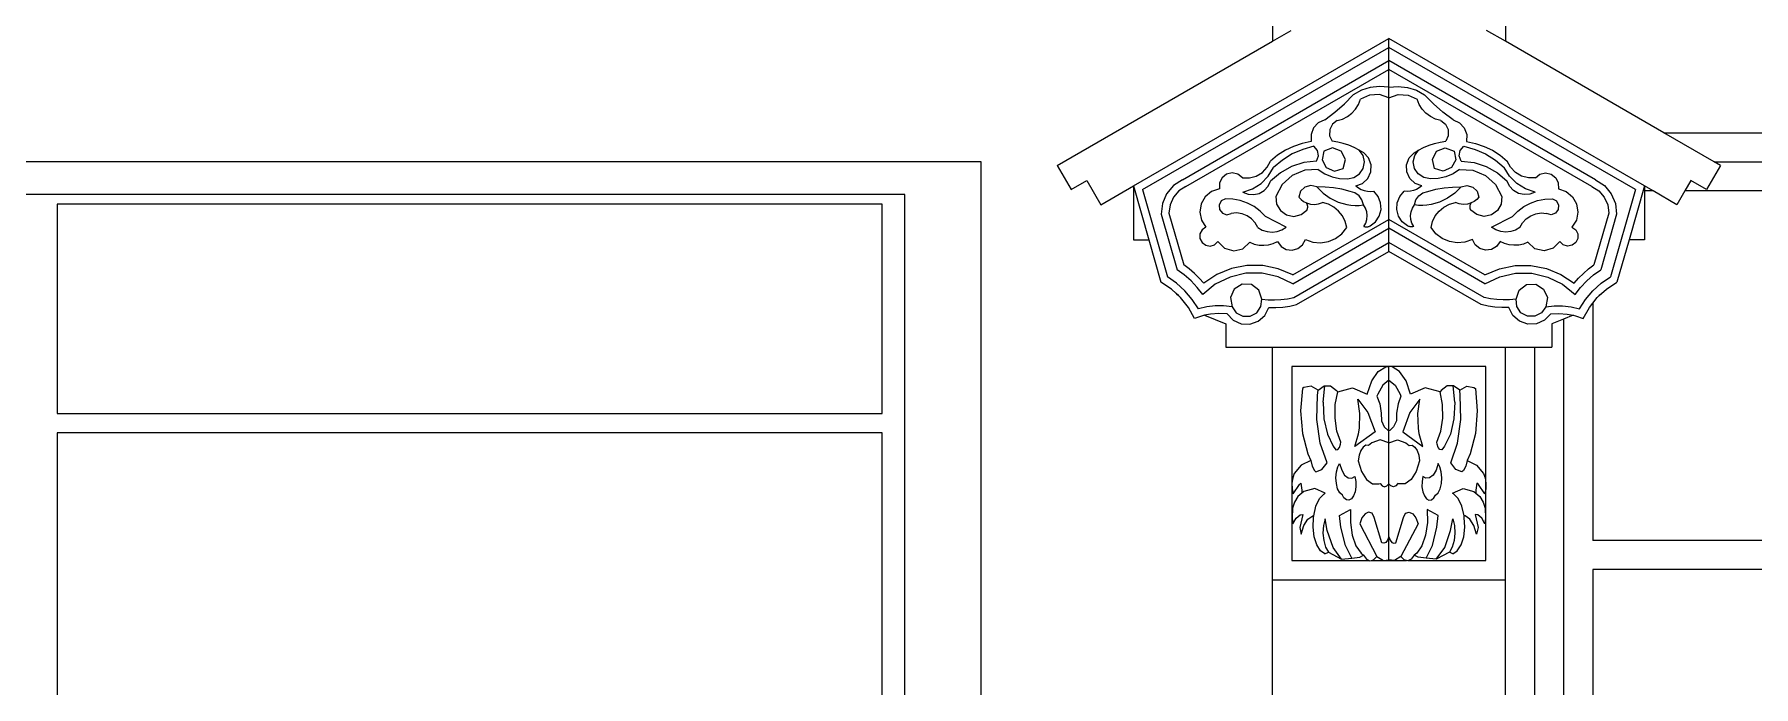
# Model space of a CAD drawing. Extents: x -24961 to 905641, y -154323 to 635957.
# Drawn here: x 429003 to 431954, y -109573 to -108453 of the extents above; entities that cross this region are included whole.
import ezdxf

# ---------------------------------------------------------------- set-up
doc = ezdxf.new("R2010")
doc.units = 0
doc.header["$LTSCALE"] = 1000
doc.header["$MEASUREMENT"] = 0
doc.layers.add('窗', color=154, linetype='Continuous')

msp = doc.modelspace()

# ---------------------------------------------------------------- linework, layer by layer
for p, q in [((431128.2, -107295.6), (431128.2, -108465)), ((431528.2, -108321.9), (431528.2, -108465)), ((431128.2, -108465), (431160.7, -108446.2)), ((431528.2, -108465), (431495.7, -108446.2)), ((430759, -108678.2), (431128.2, -108465)), ((430889.6, -108713.3), (431328.2, -108460)), ((430905.2, -108719.6), (431328.2, -108475.4)), ((431328.2, -108475.4), (431328.2, -108460)), ((431766.9, -108713.3), (431328.2, -108460)), ((431751.3, -108719.6), (431328.2, -108475.4)), ((431328.2, -108497.8), (431328.2, -108475.4)), ((431800, -108621.9), (431528.2, -108465)), ((430973.7, -108702.5), (431328.2, -108497.8)), ((431682.7, -108702.5), (431328.2, -108497.8)), ((431328.2, -108513.2), (431328.2, -108497.8)), ((430979.8, -108714.3), (431328.2, -108513.2)), ((431676.7, -108714.3), (431328.2, -108513.2)), ((431328.2, -108544), (431328.2, -108513.2)), ((431251.9, -108572.5), (431267, -108556.9)), ((431281, -108549.1), (431267, -108556.9)), ((431276, -108573.4), (431279.5, -108564.5)), ((431295, -108557.4), (431279.5, -108564.5)), ((431296.3, -108544.3), (431281, -108549.1)), ((431312.1, -108556.5), (431295, -108557.4)), ((431312.3, -108542.6), (431296.3, -108544.3)), ((431328.2, -108562), (431312.1, -108556.5)), ((431328.2, -108544), (431312.3, -108542.6)), ((431328.2, -108544), (431344.2, -108542.6)), ((431328.2, -108562), (431328.2, -108544)), ((431328.2, -108562), (431344.4, -108556.5)), ((431328.2, -108770.7), (431328.2, -108562)), ((431344.2, -108542.6), (431360.2, -108544.3)), ((431344.4, -108556.5), (431361.5, -108557.4)), ((431360.2, -108544.3), (431375.5, -108549.1)), ((431361.5, -108557.4), (431377, -108564.5)), ((431375.5, -108549.1), (431389.5, -108556.9)), ((431380.4, -108573.4), (431377, -108564.5)), ((431404.6, -108572.5), (431389.5, -108556.9)), ((431218, -108599.6), (431235.5, -108586.8)), ((431235.5, -108586.8), (431251.9, -108572.5)), ((431248.5, -108598.4), (431257, -108594.2)), ((431257, -108594.2), (431264.6, -108588.5)), ((431264.6, -108588.5), (431271, -108581.5)), ((431271, -108581.5), (431276, -108573.4)), ((431385.4, -108581.5), (431380.4, -108573.4)), ((431391.9, -108588.5), (431385.4, -108581.5)), ((431399.5, -108594.2), (431391.9, -108588.5)), ((431408, -108598.4), (431399.5, -108594.2)), ((431421, -108586.8), (431404.6, -108572.5)), ((431438.5, -108599.6), (431421, -108586.8)), ((431199, -108613.7), (431194.7, -108624.9)), ((431194.7, -108624.9), (431194.9, -108636.9)), ((431207.1, -108604.8), (431199, -108613.7)), ((431218, -108599.6), (431207.1, -108604.8)), ((431226.6, -108616.6), (431226.4, -108627)), ((431226.4, -108627), (431230.6, -108636.5)), ((431231.2, -108607.4), (431226.6, -108616.6)), ((431239.3, -108600.9), (431231.2, -108607.4)), ((431239.3, -108600.9), (431248.5, -108598.4)), ((431417.2, -108600.9), (431408, -108598.4)), ((431417.2, -108600.9), (431425.3, -108607.4)), ((431425.3, -108607.4), (431429.9, -108616.6)), ((431430.1, -108627), (431425.8, -108636.5)), ((431429.9, -108616.6), (431430.1, -108627)), ((431438.5, -108599.6), (431449.4, -108604.8)), ((431449.4, -108604.8), (431457.5, -108613.7)), ((431457.5, -108613.7), (431461.8, -108624.9)), ((431461.8, -108624.9), (431461.6, -108636.9)), ((431800, -108621.9), (436858.2, -108621.9)), ((431886.6, -108671.9), (431800, -108621.9)), ((431150.5, -108652.1), (431137.3, -108660.6)), ((431164.7, -108645.3), (431150.5, -108652.1)), ((431180.4, -108650.5), (431162.2, -108658.4)), ((431179.5, -108640.2), (431164.7, -108645.3)), ((431194.9, -108636.9), (431179.5, -108640.2)), ((431199.5, -108645.1), (431180.4, -108650.5)), ((431205.8, -108652.3), (431199.5, -108645.1)), ((431207.5, -108661.7), (431205.8, -108652.3)), ((431216.4, -108653.3), (431213.5, -108668.4)), ((431231.4, -108647.8), (431216.4, -108653.3)), ((431240.4, -108638.1), (431230.6, -108636.5)), ((431246.3, -108653.7), (431231.4, -108647.8)), ((431250, -108640.4), (431240.4, -108638.1)), ((431253.6, -108667.9), (431246.3, -108653.7)), ((431259.4, -108643.4), (431250, -108640.4)), ((431268.5, -108647.2), (431259.4, -108643.4)), ((431277.4, -108651.6), (431268.5, -108647.2)), ((431285.1, -108656.2), (431277.4, -108651.6)), ((431284, -108660.9), (431277.4, -108651.6)), ((431293.5, -108665.3), (431285.1, -108656.2)), ((431363, -108665.3), (431371.4, -108656.2)), ((431371.4, -108656.2), (431379.1, -108651.6)), ((431372.5, -108660.9), (431379.1, -108651.6)), ((431379.1, -108651.6), (431387.9, -108647.2)), ((431387.9, -108647.2), (431397.1, -108643.4)), ((431397.1, -108643.4), (431406.5, -108640.4)), ((431402.9, -108667.9), (431410.2, -108653.7)), ((431406.5, -108640.4), (431416.1, -108638.1)), ((431410.2, -108653.7), (431425.1, -108647.8)), ((431416.1, -108638.1), (431425.8, -108636.5)), ((431425.1, -108647.8), (431440.1, -108653.3)), ((431440.1, -108653.3), (431442.9, -108668.4)), ((431449, -108661.7), (431450.7, -108652.3)), ((431450.7, -108652.3), (431457, -108645.1)), ((431457, -108645.1), (431476.1, -108650.5)), ((431461.6, -108636.9), (431476.9, -108640.2)), ((431476.1, -108650.5), (431494.3, -108658.4)), ((431476.9, -108640.2), (431491.8, -108645.3)), ((431491.8, -108645.3), (431505.9, -108652.1)), ((431505.9, -108652.1), (431519.2, -108660.6)), ((430759, -108678.2), (430783, -108719.6)), ((431111.1, -108690.1), (431119.5, -108681.3)), ((431119.5, -108681.3), (431125.2, -108670.6)), ((431121.2, -108696.7), (431130.2, -108681.6)), ((431137.3, -108660.6), (431125.2, -108670.6)), ((431145.4, -108668.9), (431130.2, -108681.6)), ((431161.1, -108679.7), (431141.9, -108690.5)), ((431162.2, -108658.4), (431145.4, -108668.9)), ((431182.1, -108673), (431161.1, -108679.7)), ((431183.8, -108686.3), (431162.3, -108695.2)), ((431204, -108670.6), (431182.1, -108673)), ((431207.1, -108685.1), (431183.8, -108686.3)), ((431204, -108670.6), (431207.5, -108661.7)), ((431207.1, -108685.1), (431218.2, -108692.6)), ((431213.5, -108668.4), (431220.8, -108681.9)), ((431220.8, -108681.9), (431235, -108687.8)), ((431235, -108687.8), (431249.7, -108683.4)), ((431249.7, -108683.4), (431253.6, -108667.9)), ((431277.9, -108692.7), (431284.3, -108683.3)), ((431286.4, -108672.1), (431284, -108660.9)), ((431284.3, -108683.3), (431286.4, -108672.1)), ((431297.8, -108676.8), (431293.5, -108665.3)), ((431297.4, -108689.2), (431297.8, -108676.8)), ((431358.6, -108676.8), (431363, -108665.3)), ((431359.1, -108689.2), (431358.6, -108676.8)), ((431370.1, -108672.1), (431372.5, -108660.9)), ((431372.2, -108683.3), (431370.1, -108672.1)), ((431378.6, -108692.7), (431372.2, -108683.3)), ((431406.8, -108683.4), (431402.9, -108667.9)), ((431421.5, -108687.8), (431406.8, -108683.4)), ((431435.7, -108681.9), (431421.5, -108687.8)), ((431442.9, -108668.4), (431435.7, -108681.9)), ((431449.4, -108685.1), (431438.3, -108692.6)), ((431452.4, -108670.6), (431449, -108661.7)), ((431449.4, -108685.1), (431472.6, -108686.3)), ((431452.4, -108670.6), (431474.4, -108673)), ((431472.6, -108686.3), (431494.1, -108695.2)), ((431474.4, -108673), (431495.4, -108679.7)), ((431494.3, -108658.4), (431511.1, -108668.9)), ((431495.4, -108679.7), (431514.6, -108690.5)), ((431511.1, -108668.9), (431526.3, -108681.6)), ((431519.2, -108660.6), (431531.3, -108670.6)), ((431535.3, -108696.7), (431526.3, -108681.6)), ((431537, -108681.3), (431531.3, -108670.6)), ((431545.4, -108690.1), (431537, -108681.3)), ((431897.5, -108678.2), (431873.5, -108719.6)), ((431897.5, -108678.2), (431886.6, -108671.9)), ((430783, -108719.6), (430809.8, -108704.1)), ((430809.8, -108704.1), (430833.7, -108745.5)), ((430833.7, -108745.5), (430889.6, -108713.3)), ((430889.6, -108713.3), (430889.6, -108805.8)), ((430889.6, -108713.3), (430916, -108805.8)), ((430958.3, -108712.5), (430946.5, -108726.6)), ((430973.7, -108702.5), (430958.3, -108712.5)), ((430979.8, -108714.3), (430967.8, -108721.9)), ((431041.8, -108699.2), (431037.4, -108708.1)), ((431037.4, -108708.1), (431037.4, -108718)), ((431049.6, -108693), (431041.8, -108699.2)), ((431059.3, -108690.8), (431049.6, -108693)), ((431069, -108693.1), (431059.3, -108690.8)), ((431076.7, -108699.3), (431069, -108693.1)), ((431076.7, -108699.3), (431088.9, -108699.4)), ((431088.9, -108699.4), (431100.6, -108696.3)), ((431094, -108718.5), (431108.9, -108709.3)), ((431100.6, -108696.3), (431111.1, -108690.1)), ((431108.9, -108709.3), (431121.2, -108696.7)), ((431114.3, -108721), (431121, -108713.7)), ((431121, -108713.7), (431125.2, -108704.8)), ((431141.9, -108690.5), (431125.2, -108704.8)), ((431145.1, -108711), (431134.3, -108731.6)), ((431162.3, -108695.2), (431145.1, -108711)), ((431184.2, -108715.1), (431176.7, -108722.3)), ((431194.3, -108712.4), (431184.2, -108715.1)), ((431204.4, -108715), (431194.3, -108712.4)), ((431204.4, -108715), (431215.2, -108725.6)), ((431218.9, -108715.1), (431204.4, -108715)), ((431218.2, -108692.6), (431230.6, -108697.9)), ((431233.4, -108716.4), (431218.9, -108715.1)), ((431230.6, -108697.9), (431243.7, -108700.7)), ((431247.6, -108719), (431233.4, -108716.4)), ((431243.7, -108700.7), (431257.1, -108700.9)), ((431257.1, -108700.9), (431268.3, -108698.9)), ((431268.3, -108698.9), (431277.9, -108692.7)), ((431271.7, -108713.2), (431283.2, -108708.8)), ((431271.7, -108713.2), (431276, -108716.5)), ((431283.2, -108708.8), (431292.3, -108700.4)), ((431292.3, -108700.4), (431297.4, -108689.2)), ((431364.2, -108700.4), (431359.1, -108689.2)), ((431373.3, -108708.8), (431364.2, -108700.4)), ((431384.8, -108713.2), (431373.3, -108708.8)), ((431388.1, -108698.9), (431378.6, -108692.7)), ((431384.8, -108713.2), (431380.4, -108716.5)), ((431399.4, -108700.9), (431388.1, -108698.9)), ((431412.8, -108700.7), (431399.4, -108700.9)), ((431408.9, -108719), (431423.1, -108716.4)), ((431425.9, -108697.9), (431412.8, -108700.7)), ((431423.1, -108716.4), (431437.6, -108715.1)), ((431438.3, -108692.6), (431425.9, -108697.9)), ((431437.6, -108715.1), (431452.1, -108715)), ((431452.1, -108715), (431441.3, -108725.6)), ((431452.1, -108715), (431462.2, -108712.4)), ((431462.2, -108712.4), (431472.2, -108715.1)), ((431472.2, -108715.1), (431479.8, -108722.3)), ((431494.1, -108695.2), (431511.3, -108711)), ((431511.3, -108711), (431522.2, -108731.6)), ((431514.6, -108690.5), (431531.3, -108704.8)), ((431535.5, -108713.7), (431531.3, -108704.8)), ((431547.6, -108709.3), (431535.3, -108696.7)), ((431542.2, -108721), (431535.5, -108713.7)), ((431555.9, -108696.3), (431545.4, -108690.1)), ((431562.5, -108718.5), (431547.6, -108709.3)), ((431567.6, -108699.4), (431555.9, -108696.3)), ((431579.8, -108699.3), (431567.6, -108699.4)), ((431579.8, -108699.3), (431587.5, -108693.1)), ((431587.5, -108693.1), (431597.2, -108690.8)), ((431597.2, -108690.8), (431606.9, -108693)), ((431606.9, -108693), (431614.7, -108699.2)), ((431614.7, -108699.2), (431619, -108708.1)), ((431619, -108708.1), (431619.1, -108718)), ((431676.7, -108714.3), (431688.7, -108721.9)), ((431682.7, -108702.5), (431698.2, -108712.5)), ((431698.2, -108712.5), (431710, -108726.6)), ((431766.9, -108713.3), (431740.4, -108805.8)), ((431781.8, -108721.9), (431766.9, -108713.3)), ((431766.9, -108713.3), (431766.9, -108721.9)), ((431846.7, -108704.1), (431836.4, -108721.9)), ((431873.5, -108719.6), (431846.7, -108704.1)), ((430905.2, -108719.6), (430948.1, -108869.5)), ((430939.4, -108743.6), (430937.5, -108761.9)), ((430946.5, -108726.6), (430939.4, -108743.6)), ((430952.6, -108745.7), (430950.7, -108759.8)), ((430958.4, -108732.7), (430952.6, -108745.7)), ((430967.8, -108721.9), (430958.4, -108732.7)), ((431006, -108744), (431003.7, -108758)), ((431013, -108731.7), (431006, -108744)), ((431023.9, -108722.6), (431013, -108731.7)), ((431037.4, -108718), (431023.9, -108722.6)), ((431040.6, -108739.1), (431036.9, -108746)), ((431047.6, -108735.3), (431040.6, -108739.1)), ((431060.5, -108735.9), (431047.6, -108735.3)), ((431073.2, -108738.4), (431060.5, -108735.9)), ((431085.3, -108742.8), (431073.2, -108738.4)), ((431077.3, -108724), (431094, -108718.5)), ((431077.3, -108724), (431086.4, -108727.5)), ((431096.7, -108748.8), (431085.3, -108742.8)), ((431086.4, -108727.5), (431096.3, -108728.2)), ((431096.3, -108728.2), (431105.8, -108726)), ((431105.8, -108726), (431114.3, -108721)), ((431134.3, -108731.6), (431135.5, -108744.4)), ((431135.5, -108744.4), (431141.9, -108755.5)), ((431176.7, -108722.3), (431173.6, -108732.3)), ((431173.6, -108732.3), (431177.4, -108736.4)), ((431177.4, -108736.4), (431181.8, -108739.8)), ((431181.8, -108739.8), (431186.8, -108742.4)), ((431187.2, -108743.1), (431186.8, -108742.4)), ((431186.8, -108742.4), (431193.5, -108744.5)), ((431187.6, -108743.7), (431187.2, -108743.1)), ((431187.9, -108744.4), (431187.6, -108743.7)), ((431188.2, -108745.1), (431187.9, -108744.4)), ((431188.5, -108745.8), (431188.2, -108745.1)), ((431188.7, -108746.6), (431188.5, -108745.8)), ((431193.5, -108744.5), (431200.5, -108745)), ((431200.5, -108745), (431207.5, -108744)), ((431207.5, -108744), (431214.1, -108741.6)), ((431224.3, -108744.5), (431214.1, -108741.6)), ((431215.2, -108725.6), (431227.6, -108734.3)), ((431233.8, -108749.5), (431224.3, -108744.5)), ((431227.6, -108734.3), (431241.3, -108740.9)), ((431241.3, -108740.9), (431255.8, -108745.1)), ((431261.6, -108722.8), (431247.6, -108719)), ((431255.8, -108745.1), (431262.9, -108746.5)), ((431269.9, -108725.3), (431261.6, -108722.8)), ((431277, -108730.3), (431269.9, -108725.3)), ((431276, -108716.5), (431280.8, -108719.1)), ((431282, -108737.4), (431277, -108730.3)), ((431277.3, -108746.9), (431284.4, -108745.8)), ((431280.8, -108719.1), (431286, -108721.1)), ((431284.4, -108745.8), (431282, -108737.4)), ((431287.9, -108751.4), (431284.4, -108745.8)), ((431286, -108721.1), (431291.3, -108722.3)), ((431291.3, -108722.3), (431296.8, -108722.8)), ((431296.8, -108722.8), (431302.3, -108722.5)), ((431309.7, -108731.4), (431302.3, -108722.5)), ((431314, -108742.2), (431309.7, -108731.4)), ((431314.7, -108753.8), (431314, -108742.2)), ((431341.8, -108753.8), (431342.5, -108742.2)), ((431342.5, -108742.2), (431346.8, -108731.4)), ((431346.8, -108731.4), (431354.2, -108722.5)), ((431359.7, -108722.8), (431354.2, -108722.5)), ((431365.2, -108722.3), (431359.7, -108722.8)), ((431370.5, -108721.1), (431365.2, -108722.3)), ((431368.5, -108751.4), (431372.1, -108745.8)), ((431375.6, -108719.1), (431370.5, -108721.1)), ((431372.1, -108745.8), (431374.5, -108737.4)), ((431379.2, -108746.9), (431372.1, -108745.8)), ((431374.5, -108737.4), (431379.5, -108730.3)), ((431380.4, -108716.5), (431375.6, -108719.1)), ((431379.5, -108730.3), (431386.5, -108725.3)), ((431386.5, -108725.3), (431394.9, -108722.8)), ((431400.7, -108745.1), (431393.6, -108746.5)), ((431394.9, -108722.8), (431408.9, -108719)), ((431415.2, -108740.9), (431400.7, -108745.1)), ((431428.9, -108734.3), (431415.2, -108740.9)), ((431422.7, -108749.5), (431432.2, -108744.5)), ((431441.3, -108725.6), (431428.9, -108734.3)), ((431432.2, -108744.5), (431442.4, -108741.6)), ((431449, -108744), (431442.4, -108741.6)), ((431456, -108745), (431449, -108744)), ((431463, -108744.5), (431456, -108745)), ((431469.7, -108742.4), (431463, -108744.5)), ((431467.8, -108746.6), (431468, -108745.8)), ((431468, -108745.8), (431468.3, -108745.1)), ((431468.3, -108745.1), (431468.6, -108744.4)), ((431468.6, -108744.4), (431468.9, -108743.7)), ((431468.9, -108743.7), (431469.3, -108743.1)), ((431469.3, -108743.1), (431469.7, -108742.4)), ((431474.6, -108739.8), (431469.7, -108742.4)), ((431479.1, -108736.4), (431474.6, -108739.8)), ((431482.8, -108732.3), (431479.1, -108736.4)), ((431479.8, -108722.3), (431482.8, -108732.3)), ((431521, -108744.4), (431514.6, -108755.5)), ((431522.2, -108731.6), (431521, -108744.4)), ((431550.6, -108726), (431542.2, -108721)), ((431560.2, -108728.2), (431550.6, -108726)), ((431559.8, -108748.8), (431571.1, -108742.8)), ((431570, -108727.5), (431560.2, -108728.2)), ((431579.2, -108724), (431562.5, -108718.5)), ((431579.2, -108724), (431570, -108727.5)), ((431571.1, -108742.8), (431583.3, -108738.4)), ((431583.3, -108738.4), (431596, -108735.9)), ((431596, -108735.9), (431608.9, -108735.3)), ((431608.9, -108735.3), (431615.8, -108739.1)), ((431615.8, -108739.1), (431619.6, -108746)), ((431619.1, -108718), (431632.5, -108722.6)), ((431632.5, -108722.6), (431643.5, -108731.7)), ((431643.5, -108731.7), (431650.5, -108744)), ((431650.5, -108744), (431652.8, -108758)), ((431688.7, -108721.9), (431698, -108732.7)), ((431698, -108732.7), (431703.9, -108745.7)), ((431703.9, -108745.7), (431705.8, -108759.8)), ((431751.3, -108719.6), (431708.4, -108869.5)), ((431710, -108726.6), (431717.1, -108743.6)), ((431717.1, -108743.6), (431719, -108761.9)), ((431781.8, -108721.9), (431766.9, -108721.9)), ((431766.9, -108721.9), (431766.9, -108805.8)), ((431822.7, -108745.5), (431781.8, -108721.9)), ((431836.4, -108721.9), (431822.7, -108745.5)), ((430937.5, -108761.9), (430964.7, -108857)), ((430950.7, -108759.8), (430976.2, -108848.8)), ((431003.7, -108758), (431006.5, -108771.9)), ((431006.5, -108771.9), (431014, -108784)), ((431036.9, -108746), (431037.5, -108753.9)), ((431037.5, -108753.9), (431042.4, -108760.1)), ((431042.4, -108760.1), (431049.9, -108762.7)), ((431049.9, -108762.7), (431057.6, -108760.7)), ((431066.8, -108759.7), (431057.6, -108760.7)), ((431076.1, -108761), (431066.8, -108759.7)), ((431084.8, -108764.3), (431076.1, -108761)), ((431092.5, -108769.5), (431084.8, -108764.3)), ((431098.8, -108776.4), (431092.5, -108769.5)), ((431107.1, -108756.5), (431096.7, -108748.8)), ((431116.2, -108765.6), (431107.1, -108756.5)), ((431152, -108784), (431116.2, -108765.6)), ((431141.9, -108755.5), (431152.3, -108763)), ((431152.3, -108763), (431164.9, -108765.5)), ((431163.3, -108865.9), (431328.2, -108770.7)), ((431164.9, -108765.5), (431177.4, -108762.5)), ((431177.4, -108762.5), (431187.6, -108754.7)), ((431187.6, -108754.7), (431187.9, -108754)), ((431187.9, -108754), (431188.2, -108753.3)), ((431188.2, -108753.3), (431188.4, -108752.6)), ((431188.4, -108752.6), (431188.6, -108751.8)), ((431188.6, -108751.8), (431188.8, -108751.1)), ((431188.8, -108747.3), (431188.7, -108746.6)), ((431188.9, -108748.1), (431188.8, -108747.3)), ((431188.8, -108751.1), (431188.9, -108750.3)), ((431188.9, -108748.8), (431188.9, -108748.1)), ((431188.9, -108749.6), (431188.9, -108748.8)), ((431188.9, -108750.3), (431188.9, -108749.6)), ((431242, -108756.3), (431233.8, -108749.5)), ((431248.6, -108764.7), (431242, -108756.3)), ((431253.2, -108774.3), (431248.6, -108764.7)), ((431255.8, -108784.6), (431253.2, -108774.3)), ((431262.9, -108746.5), (431270.1, -108747.1)), ((431270.1, -108747.1), (431277.3, -108746.9)), ((431290.2, -108757.6), (431287.9, -108751.4)), ((431288.7, -108777), (431290.6, -108770.7)), ((431291.1, -108764.1), (431290.2, -108757.6)), ((431290.6, -108770.7), (431291.1, -108764.1)), ((431296.2, -108781.9), (431305.3, -108774.7)), ((431305.3, -108774.7), (431311.7, -108765)), ((431311.7, -108765), (431314.7, -108753.8)), ((431493.2, -108865.9), (431328.2, -108770.7)), ((431328.2, -108786), (431328.2, -108770.7)), ((431344.8, -108765), (431341.8, -108753.8)), ((431351.2, -108774.7), (431344.8, -108765)), ((431360.2, -108781.9), (431351.2, -108774.7)), ((431365.4, -108764.1), (431366.3, -108757.6)), ((431365.9, -108770.7), (431365.4, -108764.1)), ((431367.8, -108777), (431365.9, -108770.7)), ((431366.3, -108757.6), (431368.5, -108751.4)), ((431386.4, -108747.1), (431379.2, -108746.9)), ((431393.6, -108746.5), (431386.4, -108747.1)), ((431400.6, -108784.6), (431403.2, -108774.3)), ((431403.2, -108774.3), (431407.9, -108764.7)), ((431407.9, -108764.7), (431414.5, -108756.3)), ((431414.5, -108756.3), (431422.7, -108749.5)), ((431467.5, -108748.8), (431467.6, -108748.1)), ((431467.5, -108749.6), (431467.5, -108748.8)), ((431467.6, -108750.3), (431467.5, -108749.6)), ((431467.6, -108748.1), (431467.7, -108747.3)), ((431467.7, -108751.1), (431467.6, -108750.3)), ((431467.7, -108747.3), (431467.8, -108746.6)), ((431467.8, -108751.8), (431467.7, -108751.1)), ((431468, -108752.6), (431467.8, -108751.8)), ((431468.3, -108753.3), (431468, -108752.6)), ((431468.6, -108754), (431468.3, -108753.3)), ((431468.9, -108754.7), (431468.6, -108754)), ((431479.1, -108762.5), (431468.9, -108754.7)), ((431491.6, -108765.5), (431479.1, -108762.5)), ((431504.2, -108763), (431491.6, -108765.5)), ((431514.6, -108755.5), (431504.2, -108763)), ((431504.4, -108784), (431540.2, -108765.6)), ((431540.2, -108765.6), (431549.4, -108756.5)), ((431549.4, -108756.5), (431559.8, -108748.8)), ((431557.7, -108776.4), (431564, -108769.5)), ((431564, -108769.5), (431571.7, -108764.3)), ((431571.7, -108764.3), (431580.4, -108761)), ((431580.4, -108761), (431589.6, -108759.7)), ((431589.6, -108759.7), (431598.9, -108760.7)), ((431606.6, -108762.7), (431598.9, -108760.7)), ((431614.1, -108760.1), (431606.6, -108762.7)), ((431619, -108753.9), (431614.1, -108760.1)), ((431619.6, -108746), (431619, -108753.9)), ((431650, -108771.9), (431642.5, -108784)), ((431652.8, -108758), (431650, -108771.9)), ((431705.8, -108759.8), (431680.3, -108848.8)), ((431719, -108761.9), (431691.8, -108857)), ((431007.6, -108788.6), (431004, -108795.6)), ((431004, -108795.6), (431004, -108803.4)), ((431004, -108803.4), (431007.5, -108810.4)), ((431014, -108784), (431007.6, -108788.6)), ((431103.3, -108784.5), (431098.8, -108776.4)), ((431103.3, -108784.5), (431110.8, -108788.9)), ((431110.8, -108788.9), (431119.1, -108791.5)), ((431119.1, -108791.5), (431127.8, -108792.4)), ((431127.8, -108792.4), (431136.4, -108791.4)), ((431136.4, -108791.4), (431144.6, -108788.5)), ((431144.6, -108788.5), (431152, -108784)), ((431163.2, -108881.3), (431328.2, -108786)), ((431224.4, -108808.8), (431236.8, -108803.5)), ((431236.8, -108803.5), (431247.5, -108795.2)), ((431247.5, -108795.2), (431255.8, -108784.6)), ((431285.5, -108782.8), (431288.7, -108777)), ((431285.5, -108782.8), (431286.5, -108783.1)), ((431286.5, -108783.1), (431287.6, -108783.3)), ((431287.6, -108783.3), (431288.7, -108783.4)), ((431288.7, -108783.4), (431289.8, -108783.4)), ((431289.8, -108783.4), (431290.9, -108783.3)), ((431290.9, -108783.3), (431292, -108783.2)), ((431292, -108783.2), (431293.1, -108783)), ((431293.1, -108783), (431294.2, -108782.7)), ((431294.2, -108782.7), (431295.2, -108782.3)), ((431295.2, -108782.3), (431296.2, -108781.9)), ((431493.2, -108881.3), (431328.2, -108786)), ((431328.2, -108810.2), (431328.2, -108786)), ((431361.3, -108782.3), (431360.2, -108781.9)), ((431362.3, -108782.7), (431361.3, -108782.3)), ((431363.4, -108783), (431362.3, -108782.7)), ((431364.5, -108783.2), (431363.4, -108783)), ((431365.6, -108783.3), (431364.5, -108783.2)), ((431366.7, -108783.4), (431365.6, -108783.3)), ((431367.8, -108783.4), (431366.7, -108783.4)), ((431371, -108782.8), (431367.8, -108777)), ((431368.9, -108783.3), (431367.8, -108783.4)), ((431369.9, -108783.1), (431368.9, -108783.3)), ((431371, -108782.8), (431369.9, -108783.1)), ((431409, -108795.2), (431400.6, -108784.6)), ((431419.7, -108803.5), (431409, -108795.2)), ((431432, -108808.8), (431419.7, -108803.5)), ((431511.9, -108788.5), (431504.4, -108784)), ((431520.1, -108791.4), (431511.9, -108788.5)), ((431528.7, -108792.4), (431520.1, -108791.4)), ((431537.4, -108791.5), (431528.7, -108792.4)), ((431545.6, -108788.9), (431537.4, -108791.5)), ((431553.2, -108784.5), (431545.6, -108788.9)), ((431553.2, -108784.5), (431557.7, -108776.4)), ((431642.5, -108784), (431648.9, -108788.6)), ((431648.9, -108788.6), (431652.5, -108795.6)), ((431652.5, -108803.4), (431649, -108810.4)), ((431652.5, -108795.6), (431652.5, -108803.4)), ((430889.6, -108805.8), (430916, -108805.8)), ((430916, -108805.8), (430936.8, -108878.3)), ((431007.5, -108810.4), (431013.8, -108815.1)), ((431013.8, -108815.1), (431021.5, -108816.4)), ((431021.5, -108816.4), (431029, -108814.1)), ((431029, -108814.1), (431034.7, -108808.6)), ((431034.7, -108808.6), (431046.1, -108820.3)), ((431046.1, -108820.3), (431061.8, -108824.8)), ((431061.8, -108824.8), (431077.6, -108821)), ((431077.6, -108821), (431089.5, -108809.9)), ((431089.5, -108809.9), (431097.2, -108813)), ((431097.2, -108813), (431105.3, -108814.8)), ((431105.3, -108814.8), (431113.6, -108815.2)), ((431113.6, -108815.2), (431121.8, -108814.3)), ((431121.8, -108814.3), (431129.7, -108812.1)), ((431129.7, -108812.1), (431137.2, -108808.6)), ((431137.2, -108808.6), (431143.3, -108817)), ((431143.3, -108817), (431152.1, -108822.3)), ((431152.1, -108822.3), (431162.3, -108823.6)), ((431162.3, -108823.6), (431172.2, -108820.8)), ((431164.8, -108904.6), (431328.2, -108810.2)), ((431169.9, -108917), (431328.2, -108825.6)), ((431172.2, -108820.8), (431180.2, -108814.4)), ((431180.2, -108814.4), (431184.9, -108805.3)), ((431184.9, -108805.3), (431197.7, -108809.7)), ((431197.7, -108809.7), (431211.1, -108810.9)), ((431211.1, -108810.9), (431224.4, -108808.8)), ((431328.2, -108825.6), (431328.2, -108810.2)), ((431491.7, -108904.6), (431328.2, -108810.2)), ((431486.6, -108917), (431328.2, -108825.6)), ((431445.4, -108810.9), (431432, -108808.8)), ((431458.8, -108809.7), (431445.4, -108810.9)), ((431471.5, -108805.3), (431458.8, -108809.7)), ((431476.3, -108814.4), (431471.5, -108805.3)), ((431484.3, -108820.8), (431476.3, -108814.4)), ((431494.2, -108823.6), (431484.3, -108820.8)), ((431504.4, -108822.3), (431494.2, -108823.6)), ((431513.2, -108817), (431504.4, -108822.3)), ((431519.2, -108808.6), (431513.2, -108817)), ((431526.7, -108812.1), (431519.2, -108808.6)), ((431534.7, -108814.3), (431526.7, -108812.1)), ((431542.9, -108815.2), (431534.7, -108814.3)), ((431551.2, -108814.8), (431542.9, -108815.2)), ((431559.3, -108813), (431551.2, -108814.8)), ((431566.9, -108809.9), (431559.3, -108813)), ((431578.9, -108821), (431566.9, -108809.9)), ((431594.7, -108824.8), (431578.9, -108821)), ((431610.4, -108820.3), (431594.7, -108824.8)), ((431621.8, -108808.6), (431610.4, -108820.3)), ((431627.4, -108814.1), (431621.8, -108808.6)), ((431634.9, -108816.4), (431627.4, -108814.1)), ((431642.7, -108815.1), (431634.9, -108816.4)), ((431649, -108810.4), (431642.7, -108815.1)), ((431740.4, -108805.8), (431719.7, -108878.3)), ((431766.9, -108805.8), (431740.4, -108805.8)), ((430977.1, -108866.1), (430964.7, -108857)), ((430985.5, -108855.8), (430976.2, -108848.8)), ((430994.3, -108863.3), (430985.5, -108855.8)), ((431002.6, -108871.5), (430994.3, -108863.3)), ((431058, -108854.8), (431032.9, -108865.1)), ((431082.7, -108863.2), (431055.5, -108869.6)), ((431084.6, -108849.6), (431058, -108854.8)), ((431110.7, -108863.1), (431082.7, -108863.2)), ((431111.8, -108849.8), (431084.6, -108849.6)), ((431138, -108869.2), (431110.7, -108863.1)), ((431138.3, -108855.3), (431111.8, -108849.8)), ((431163.3, -108865.9), (431138.3, -108855.3)), ((431493.2, -108865.9), (431518.2, -108855.3)), ((431518.2, -108855.3), (431544.7, -108849.8)), ((431518.5, -108869.2), (431545.8, -108863.1)), ((431544.7, -108849.8), (431571.9, -108849.6)), ((431545.8, -108863.1), (431573.8, -108863.2)), ((431571.9, -108849.6), (431598.5, -108854.8)), ((431573.8, -108863.2), (431601, -108869.6)), ((431598.5, -108854.8), (431623.6, -108865.1)), ((431653.9, -108871.5), (431662.2, -108863.3)), ((431662.2, -108863.3), (431671, -108855.8)), ((431671, -108855.8), (431680.3, -108848.8)), ((431679.4, -108866.1), (431691.8, -108857)), ((430954.8, -108890.2), (430936.8, -108878.3)), ((430963.9, -108880.4), (430948.1, -108869.5)), ((430963.1, -108897.8), (430954.8, -108890.2)), ((430978.2, -108893.4), (430963.9, -108880.4)), ((430988.6, -108876.3), (430977.1, -108866.1)), ((430990.7, -108908), (430978.2, -108893.4)), ((430999.2, -108887.5), (430988.6, -108876.3)), ((431008.6, -108899.7), (430999.2, -108887.5)), ((431010.3, -108880.1), (431002.6, -108871.5)), ((431030.3, -108882), (431008.6, -108899.7)), ((431032.9, -108865.1), (431010.3, -108880.1)), ((431055.5, -108869.6), (431030.3, -108882)), ((431062.7, -108890.3), (431056.3, -108904.8)), ((431076.3, -108881.9), (431062.7, -108890.3)), ((431092.2, -108882.7), (431076.3, -108881.9)), ((431104.9, -108892.3), (431092.2, -108882.7)), ((431110, -108907.5), (431104.9, -108892.3)), ((431163.2, -108881.3), (431138, -108869.2)), ((431493.2, -108881.3), (431518.5, -108869.2)), ((431546.5, -108907.5), (431551.6, -108892.3)), ((431551.6, -108892.3), (431564.2, -108882.7)), ((431564.2, -108882.7), (431580.2, -108881.9)), ((431580.2, -108881.9), (431593.7, -108890.3)), ((431593.7, -108890.3), (431600.2, -108904.8)), ((431601, -108869.6), (431626.1, -108882)), ((431623.6, -108865.1), (431646.2, -108880.1)), ((431626.1, -108882), (431647.8, -108899.7)), ((431646.2, -108880.1), (431653.9, -108871.5)), ((431647.8, -108899.7), (431657.3, -108887.5)), ((431657.3, -108887.5), (431667.8, -108876.3)), ((431665.7, -108908), (431678.2, -108893.4)), ((431667.8, -108876.3), (431679.4, -108866.1)), ((431678.2, -108893.4), (431692.5, -108880.4)), ((431692.5, -108880.4), (431708.4, -108869.5)), ((431693.3, -108897.8), (431701.7, -108890.2)), ((431701.7, -108890.2), (431719.7, -108878.3)), ((430963.1, -108897.8), (430963.4, -108898.3)), ((430967.1, -108901.4), (430963.1, -108897.8)), ((430963.4, -108898.3), (430967.1, -108901.4)), ((430970.7, -108904.8), (430967.1, -108901.4)), ((430984.1, -108921.7), (430970.7, -108904.8)), ((430994.7, -108940.6), (430984.1, -108921.7)), ((431001.2, -108924.2), (430990.7, -108908)), ((431015.5, -108920.8), (431001.2, -108924.2)), ((431030, -108919.1), (431015.5, -108920.8)), ((431044.6, -108919), (431030, -108919.1)), ((431059.1, -108920.5), (431044.6, -108919)), ((431056.3, -108904.8), (431059.1, -108920.5)), ((431059.1, -108920.5), (431066.3, -108931.1)), ((431101.7, -108930.8), (431108.7, -108920.2)), ((431108.7, -108920.2), (431110, -108907.5)), ((431110, -108907.5), (431121, -108908.6)), ((431115.4, -108935.5), (431122.1, -108922)), ((431121, -108908.6), (431132, -108908.9)), ((431122.1, -108922), (431134.2, -108922.1)), ((431132, -108908.9), (431143, -108908.3)), ((431134.2, -108922.1), (431146.2, -108921.3)), ((431143, -108908.3), (431154, -108906.8)), ((431146.2, -108921.3), (431158.1, -108919.6)), ((431154, -108906.8), (431164.8, -108904.6)), ((431158.1, -108919.6), (431169.9, -108917)), ((431498.4, -108919.6), (431486.6, -108917)), ((431502.5, -108906.8), (431491.7, -108904.6)), ((431510.3, -108921.3), (431498.4, -108919.6)), ((431513.4, -108908.3), (431502.5, -108906.8)), ((431522.3, -108922.1), (431510.3, -108921.3)), ((431524.5, -108908.9), (431513.4, -108908.3)), ((431534.4, -108922), (431522.3, -108922.1)), ((431535.5, -108908.6), (431524.5, -108908.9)), ((431541.1, -108935.5), (431534.4, -108922)), ((431546.5, -108907.5), (431535.5, -108908.6)), ((431547.8, -108920.2), (431546.5, -108907.5)), ((431554.8, -108930.8), (431547.8, -108920.2)), ((431597.4, -108920.5), (431590.1, -108931.1)), ((431600.2, -108904.8), (431597.4, -108920.5)), ((431597.4, -108920.5), (431611.9, -108919)), ((431611.9, -108919), (431626.5, -108919.1)), ((431626.5, -108919.1), (431641, -108920.8)), ((431641, -108920.8), (431655.2, -108924.2)), ((431655.2, -108924.2), (431665.7, -108908)), ((431661.8, -108940.6), (431672.3, -108921.7)), ((431672.3, -108921.7), (431678.2, -108914.3)), ((431678.2, -108914.3), (431685.7, -108904.8)), ((431685.7, -108904.8), (431689.4, -108901.4)), ((431689.4, -108901.4), (431693.3, -108897.8)), ((431693.1, -108898.3), (431689.4, -108901.4)), ((431693.3, -108897.8), (431693.1, -108898.3)), ((431008.1, -108936.1), (430994.7, -108940.6)), ((431012, -108935.3), (431008.1, -108936.1)), ((431022.1, -108933.3), (431012, -108935.3)), ((431012, -108935.3), (431048.2, -108949.9)), ((431036.2, -108932.1), (431022.1, -108933.3)), ((431050.5, -108932.8), (431036.2, -108932.1)), ((431048.2, -108949.9), (431048.2, -108989.8)), ((431050.5, -108932.8), (431060.9, -108943.7)), ((431060.9, -108943.7), (431074.7, -108949.9)), ((431066.3, -108931.1), (431077.7, -108937)), ((431074.7, -108949.9), (431089.8, -108950.6)), ((431077.7, -108937), (431090.4, -108936.9)), ((431089.8, -108950.6), (431104, -108945.5)), ((431090.4, -108936.9), (431101.7, -108930.8)), ((431104, -108945.5), (431115.4, -108935.5)), ((431552.5, -108945.5), (431541.1, -108935.5)), ((431566.7, -108950.6), (431552.5, -108945.5)), ((431566.1, -108936.9), (431554.8, -108930.8)), ((431578.8, -108937), (431566.1, -108936.9)), ((431581.8, -108949.9), (431566.7, -108950.6)), ((431590.1, -108931.1), (431578.8, -108937)), ((431595.6, -108943.7), (431581.8, -108949.9)), ((431606, -108932.8), (431595.6, -108943.7)), ((431606, -108932.8), (431620.2, -108932.1)), ((431628.2, -108941.9), (431608.2, -108949.9)), ((431608.2, -108949.9), (431608.2, -108989.8)), ((431620.2, -108932.1), (431634.4, -108933.3)), ((431644.5, -108935.3), (431628.2, -108941.9)), ((431634.4, -108933.3), (431644.5, -108935.3)), ((431644.5, -108935.3), (431648.3, -108936.1)), ((431648.3, -108936.1), (431661.8, -108940.6)), ((431048.2, -108989.8), (431128.2, -108989.8)), ((431128.2, -109389.8), (431128.2, -108989.8)), ((431128.2, -108989.8), (431528.2, -108989.8)), ((431528.2, -109389.8), (431528.2, -108989.8)), ((431528.2, -108989.8), (431578.2, -108989.8)), ((431578.2, -108989.8), (431578.2, -110177.9)), ((431578.2, -108989.8), (431608.2, -108989.8)), ((431161.9, -109023.4), (431161.9, -109223.6)), ((431328.2, -109023.4), (431161.9, -109023.4)), ((431298.8, -109047.9), (431309.8, -109031.8)), ((431309.8, -109031.8), (431322.8, -109024)), ((431322.8, -109024), (431328.2, -109023.4)), ((431333.7, -109024), (431328.2, -109023.4)), ((431328.2, -109046.5), (431328.2, -109023.4)), ((431494.6, -109023.4), (431328.2, -109023.4)), ((431346.7, -109031.8), (431333.7, -109024)), ((431357.7, -109047.9), (431346.7, -109031.8)), ((431494.6, -109223.6), (431494.6, -109023.4)), ((431179.7, -109060.7), (431176.5, -109099.5)), ((431182.2, -109059.2), (431179.7, -109060.7)), ((431194.6, -109057.1), (431182.2, -109059.2)), ((431206.7, -109064), (431194.6, -109057.1)), ((431205.7, -109072.2), (431206.7, -109064)), ((431206.7, -109064), (431217.1, -109056.5)), ((431215.2, -109084.4), (431218.2, -109056.5)), ((431217.1, -109056.5), (431218.2, -109056.5)), ((431218.2, -109056.5), (431228.1, -109056.6)), ((431228.1, -109056.6), (431238.5, -109064.4)), ((431236.3, -109088.5), (431240.4, -109066.8)), ((431238.5, -109064.4), (431240.4, -109066.8)), ((431240.4, -109066.8), (431265.8, -109059.8)), ((431265.8, -109059.8), (431291, -109070.6)), ((431291, -109070.6), (431298.8, -109047.9)), ((431309, -109070.5), (431307.6, -109074.2)), ((431317.6, -109055.2), (431309, -109070.5)), ((431328.2, -109046.5), (431317.6, -109055.2)), ((431328.2, -109046.5), (431338.8, -109055.2)), ((431328.2, -109133.8), (431328.2, -109046.5)), ((431338.8, -109055.2), (431347.5, -109070.5)), ((431347.5, -109070.5), (431348.9, -109074.2)), ((431365.5, -109070.6), (431357.7, -109047.9)), ((431390.6, -109059.8), (431365.5, -109070.6)), ((431416.1, -109066.8), (431390.6, -109059.8)), ((431418, -109064.4), (431416.1, -109066.8)), ((431420.2, -109088.5), (431416.1, -109066.8)), ((431428.3, -109056.6), (431418, -109064.4)), ((431438.3, -109056.5), (431428.3, -109056.6)), ((431441.3, -109084.4), (431438.3, -109056.5)), ((431439.4, -109056.5), (431438.3, -109056.5)), ((431449.8, -109064), (431439.4, -109056.5)), ((431449.8, -109064), (431461.8, -109057.1)), ((431450.8, -109072.2), (431449.8, -109064)), ((431461.8, -109057.1), (431474.3, -109059.2)), ((431474.3, -109059.2), (431476.7, -109060.7)), ((431476.7, -109060.7), (431480, -109099.5)), ((431176.5, -109099.5), (431179.7, -109138.4)), ((431204.5, -109114.2), (431205.7, -109072.2)), ((431215.2, -109084.4), (431216.7, -109113.1)), ((431235.8, -109111.7), (431236.3, -109088.5)), ((431278.4, -109103.9), (431275.1, -109079.5)), ((431275.1, -109079.5), (431292.1, -109102.3)), ((431307.6, -109074.2), (431312.6, -109087.3)), ((431312.6, -109087.3), (431315.2, -109103.2)), ((431343.9, -109087.3), (431341.3, -109103.2)), ((431348.9, -109074.2), (431343.9, -109087.3)), ((431381.4, -109079.5), (431364.4, -109102.3)), ((431378, -109103.9), (431381.4, -109079.5)), ((431420.6, -109111.7), (431420.2, -109088.5)), ((431441.3, -109084.4), (431439.7, -109113.1)), ((431452, -109114.2), (431450.8, -109072.2)), ((431480, -109099.5), (431476.8, -109138.4)), ((431210.3, -109154.6), (431204.5, -109114.2)), ((431216.7, -109113.1), (431222.8, -109139.2)), ((431239.1, -109133.9), (431235.8, -109111.7)), ((431276.2, -109138.9), (431277.7, -109129.2)), ((431277.7, -109129.2), (431278.4, -109103.9)), ((431292.1, -109102.3), (431304.4, -109135.2)), ((431315.2, -109103.2), (431315.4, -109116.5)), ((431315.4, -109116.5), (431320.4, -109126.9)), ((431320.4, -109126.9), (431326.8, -109133.1)), ((431336.1, -109126.9), (431329.6, -109133.1)), ((431341.1, -109116.5), (431336.1, -109126.9)), ((431341.3, -109103.2), (431341.1, -109116.5)), ((431364.4, -109102.3), (431352, -109135.2)), ((431378.8, -109129.2), (431378, -109103.9)), ((431380.3, -109138.9), (431378.8, -109129.2)), ((431417.4, -109133.9), (431420.6, -109111.7)), ((431439.7, -109113.1), (431433.7, -109139.2)), ((431446.2, -109154.6), (431452, -109114.2)), ((431179.7, -109138.4), (431188.9, -109172.9)), ((431222.2, -109188.7), (431210.3, -109154.6)), ((431222.8, -109139.2), (431232.6, -109159.9)), ((431245.7, -109152.8), (431239.1, -109133.9)), ((431243.5, -109162.3), (431245.3, -109156.6)), ((431245.3, -109156.6), (431245.7, -109152.8)), ((431304.4, -109135.2), (431269.9, -109160.7)), ((431269.9, -109160.7), (431276.2, -109138.9)), ((431288.5, -109158.5), (431283.8, -109161.5)), ((431293.3, -109158.9), (431288.5, -109158.5)), ((431298.9, -109154.1), (431293.3, -109158.9)), ((431313.5, -109149.1), (431298.9, -109154.1)), ((431328.2, -109154), (431313.5, -109149.1)), ((431326.8, -109133.1), (431328.2, -109133.8)), ((431329.6, -109133.1), (431328.2, -109133.8)), ((431328.2, -109154), (431328.2, -109133.8)), ((431328.2, -109154), (431342.9, -109149.1)), ((431328.2, -109224.5), (431328.2, -109154)), ((431342.9, -109149.1), (431357.6, -109154.1)), ((431352, -109135.2), (431386.6, -109160.7)), ((431357.6, -109154.1), (431363.1, -109158.9)), ((431363.1, -109158.9), (431368, -109158.5)), ((431368, -109158.5), (431372.7, -109161.5)), ((431386.6, -109160.7), (431380.3, -109138.9)), ((431410.7, -109152.8), (431417.4, -109133.9)), ((431411.1, -109156.6), (431410.7, -109152.8)), ((431413, -109162.3), (431411.1, -109156.6)), ((431433.7, -109139.2), (431423.9, -109159.9)), ((431434.3, -109188.7), (431446.2, -109154.6)), ((431476.8, -109138.4), (431467.5, -109172.9)), ((431194.1, -109184.6), (431177.6, -109192.4)), ((431188.9, -109172.9), (431194.1, -109184.6)), ((431194.1, -109184.6), (431196.4, -109194.4)), ((431232.6, -109159.9), (431237.4, -109166.2)), ((431237.4, -109166.2), (431240.7, -109165.7)), ((431240.7, -109165.7), (431243.5, -109162.3)), ((431277, -109175.5), (431275.6, -109185.1)), ((431275.6, -109185.1), (431281.5, -109203.6)), ((431279.8, -109167.3), (431277, -109175.5)), ((431283.8, -109161.5), (431279.8, -109167.3)), ((431372.7, -109161.5), (431376.7, -109167.3)), ((431380.9, -109185.1), (431375, -109203.6)), ((431376.7, -109167.3), (431379.5, -109175.5)), ((431379.5, -109175.5), (431380.9, -109185.1)), ((431415.8, -109165.7), (431413, -109162.3)), ((431419.1, -109166.2), (431415.8, -109165.7)), ((431423.9, -109159.9), (431419.1, -109166.2)), ((431462.4, -109184.6), (431460.1, -109194.4)), ((431467.5, -109172.9), (431462.4, -109184.6)), ((431462.4, -109184.6), (431478.9, -109192.4)), ((431163.2, -109214.5), (431161.9, -109223.6)), ((431165.9, -109206.8), (431163.2, -109214.5)), ((431177.6, -109192.4), (431165.9, -109206.8)), ((431196.4, -109194.4), (431200.3, -109201.6)), ((431200.3, -109201.6), (431202.7, -109203.8)), ((431202.7, -109203.8), (431213.1, -109199.9)), ((431213.1, -109199.9), (431222.2, -109188.7)), ((431237.4, -109214), (431238.3, -109204.1)), ((431238.1, -109224), (431237.4, -109214)), ((431238.3, -109204.1), (431240.8, -109195.4)), ((431240.8, -109195.4), (431243.7, -109189.9)), ((431243.7, -109189.9), (431247.2, -109201.3)), ((431247.2, -109201.3), (431252.2, -109209.8)), ((431252.2, -109209.8), (431258.3, -109214.5)), ((431258.3, -109214.5), (431264.9, -109214.9)), ((431264.9, -109214.9), (431269.9, -109212.1)), ((431269.9, -109212.1), (431271.4, -109220.6)), ((431281.5, -109203.6), (431290, -109217.2)), ((431290, -109217.2), (431300.2, -109224.4)), ((431366.5, -109217.2), (431356.3, -109224.4)), ((431375, -109203.6), (431366.5, -109217.2)), ((431386.6, -109212.1), (431385.1, -109220.6)), ((431391.6, -109214.9), (431386.6, -109212.1)), ((431398.2, -109214.5), (431391.6, -109214.9)), ((431404.3, -109209.8), (431398.2, -109214.5)), ((431409.3, -109201.3), (431404.3, -109209.8)), ((431412.8, -109189.9), (431409.3, -109201.3)), ((431415.7, -109195.4), (431412.8, -109189.9)), ((431418.2, -109204.1), (431415.7, -109195.4)), ((431419.1, -109214), (431418.2, -109204.1)), ((431418.4, -109224), (431419.1, -109214)), ((431443.3, -109199.9), (431434.3, -109188.7)), ((431453.7, -109203.8), (431443.3, -109199.9)), ((431456.2, -109201.6), (431453.7, -109203.8)), ((431460.1, -109194.4), (431456.2, -109201.6)), ((431478.9, -109192.4), (431490.6, -109206.8)), ((431490.6, -109206.8), (431493.3, -109214.5)), ((431493.3, -109214.5), (431494.6, -109223.6)), ((431161.9, -109223.6), (431162.1, -109233.1)), ((431161.9, -109223.6), (431161.9, -109356.1)), ((431162.1, -109233.1), (431163.8, -109241.9)), ((431163.8, -109241.9), (431174.7, -109225.6)), ((431171.9, -109246.1), (431166.2, -109256)), ((431179, -109240.6), (431171.9, -109246.1)), ((431174.7, -109225.6), (431177.1, -109223.4)), ((431177.1, -109223.4), (431178.9, -109235.5)), ((431178.9, -109235.5), (431179, -109240.6)), ((431182.5, -109238), (431179, -109240.6)), ((431200.9, -109232.8), (431182.5, -109238)), ((431219, -109240.5), (431200.9, -109232.8)), ((431209.3, -109249.5), (431217.3, -109241.5)), ((431217.3, -109241.5), (431219, -109240.5)), ((431240.3, -109232.9), (431238.1, -109224)), ((431243.9, -109239.8), (431240.3, -109232.9)), ((431248.4, -109243.9), (431243.9, -109239.8)), ((431251.1, -109248.5), (431248.4, -109243.9)), ((431267.4, -109245.2), (431263.8, -109250.2)), ((431270.1, -109238.1), (431267.4, -109245.2)), ((431271.4, -109229.5), (431270.1, -109238.1)), ((431271.4, -109220.6), (431271.4, -109229.5)), ((431300.2, -109224.4), (431311, -109224.6)), ((431311, -109224.6), (431313.1, -109223.8)), ((431313.1, -109223.8), (431316.6, -109228)), ((431316.6, -109228), (431320.6, -109229.6)), ((431320.6, -109229.6), (431324.6, -109228.3)), ((431324.6, -109228.3), (431328.2, -109224.5)), ((431331.8, -109228.3), (431328.2, -109224.5)), ((431328.2, -109315.5), (431328.2, -109224.5)), ((431335.9, -109229.6), (431331.8, -109228.3)), ((431339.9, -109228), (431335.9, -109229.6)), ((431343.4, -109223.8), (431339.9, -109228)), ((431345.5, -109224.6), (431343.4, -109223.8)), ((431356.3, -109224.4), (431345.5, -109224.6)), ((431385.1, -109220.6), (431385, -109229.5)), ((431385, -109229.5), (431386.4, -109238.1)), ((431386.4, -109238.1), (431389.1, -109245.2)), ((431389.1, -109245.2), (431392.7, -109250.2)), ((431405.4, -109248.5), (431408.1, -109243.9)), ((431408.1, -109243.9), (431412.6, -109239.8)), ((431412.6, -109239.8), (431416.1, -109232.9)), ((431416.1, -109232.9), (431418.4, -109224)), ((431437.4, -109240.5), (431455.6, -109232.8)), ((431439.2, -109241.5), (431437.4, -109240.5)), ((431447.2, -109249.5), (431439.2, -109241.5)), ((431455.6, -109232.8), (431474, -109238)), ((431474, -109238), (431477.5, -109240.6)), ((431477.6, -109235.5), (431477.5, -109240.6)), ((431477.5, -109240.6), (431484.5, -109246.1)), ((431479.3, -109223.4), (431477.6, -109235.5)), ((431481.8, -109225.6), (431479.3, -109223.4)), ((431492.7, -109241.9), (431481.8, -109225.6)), ((431484.5, -109246.1), (431490.3, -109256)), ((431494.4, -109233.1), (431492.7, -109241.9)), ((431494.6, -109223.6), (431494.4, -109233.1)), ((431494.6, -109356.1), (431494.6, -109223.6)), ((431163, -109266.5), (431162.3, -109283.3)), ((431166.2, -109256), (431163, -109266.5)), ((431180.3, -109277), (431175.2, -109299.4)), ((431175.8, -109277.8), (431180.3, -109277)), ((431199.2, -109279.3), (431203, -109262.7)), ((431203, -109262.7), (431209.3, -109249.5)), ((431243.7, -109278.7), (431262.6, -109268.9)), ((431255.2, -109252), (431251.1, -109248.5)), ((431259.5, -109252.6), (431255.2, -109252)), ((431263.8, -109250.2), (431259.5, -109252.6)), ((431262.6, -109268.9), (431262.1, -109291.2)), ((431287.3, -109276.2), (431282, -109283.1)), ((431293.3, -109273.3), (431287.3, -109276.2)), ((431299.5, -109274.7), (431293.3, -109273.3)), ((431303, -109282.1), (431299.5, -109274.7)), ((431353.5, -109282.1), (431357, -109274.7)), ((431357, -109274.7), (431363.2, -109273.3)), ((431363.2, -109273.3), (431369.2, -109276.2)), ((431369.2, -109276.2), (431374.5, -109283.1)), ((431392.7, -109250.2), (431396.9, -109252.6)), ((431393.9, -109268.9), (431394.4, -109291.2)), ((431412.8, -109278.7), (431393.9, -109268.9)), ((431396.9, -109252.6), (431401.3, -109252)), ((431401.3, -109252), (431405.4, -109248.5)), ((431453.5, -109262.7), (431447.2, -109249.5)), ((431457.3, -109279.3), (431453.5, -109262.7)), ((431480.7, -109277.8), (431476.2, -109277)), ((431476.2, -109277), (431481.3, -109299.4)), ((431490.3, -109256), (431493.5, -109266.5)), ((431493.5, -109266.5), (431494.1, -109283.3)), ((431162.3, -109283.3), (431163.4, -109293.3)), ((431163.4, -109293.3), (431168.9, -109283.3)), ((431168.9, -109283.3), (431175.8, -109277.8)), ((431175.2, -109299.4), (431177.7, -109310.9)), ((431177.7, -109310.9), (431182.5, -109296.1)), ((431182.5, -109296.1), (431189.3, -109285.4)), ((431189.3, -109285.4), (431197.5, -109279.7)), ((431197.5, -109279.7), (431199.2, -109279.3)), ((431198, -109299.1), (431198.7, -109282.5)), ((431199.9, -109315.3), (431198, -109299.1)), ((431198.7, -109282.5), (431199.2, -109279.3)), ((431215.8, -109296.2), (431215, -109309.2)), ((431218.7, -109284.4), (431215.8, -109296.2)), ((431222.3, -109304.6), (431218.7, -109284.4)), ((431232.5, -109333.7), (431222.3, -109304.6)), ((431245.8, -109299.2), (431243.7, -109278.7)), ((431253.6, -109330.2), (431245.8, -109299.2)), ((431262.1, -109291.2), (431265.2, -109312.6)), ((431282, -109283.1), (431278.2, -109293.2)), ((431278.2, -109293.2), (431307.5, -109349.4)), ((431316, -109325.9), (431303, -109282.1)), ((431340.4, -109325.9), (431353.5, -109282.1)), ((431378.3, -109293.2), (431349, -109349.4)), ((431374.5, -109283.1), (431378.3, -109293.2)), ((431394.4, -109291.2), (431391.2, -109312.6)), ((431402.9, -109330.2), (431410.7, -109299.2)), ((431410.7, -109299.2), (431412.8, -109278.7)), ((431424, -109333.7), (431434.2, -109304.6)), ((431434.2, -109304.6), (431437.8, -109284.4)), ((431437.8, -109284.4), (431440.6, -109296.2)), ((431440.6, -109296.2), (431441.5, -109309.2)), ((431456.6, -109315.3), (431458.5, -109299.1)), ((431459, -109279.7), (431457.3, -109279.3)), ((431457.7, -109282.5), (431457.3, -109279.3)), ((431458.5, -109299.1), (431457.7, -109282.5)), ((431467.1, -109285.4), (431459, -109279.7)), ((431474, -109296.1), (431467.1, -109285.4)), ((431478.7, -109310.9), (431474, -109296.1)), ((431481.3, -109299.4), (431478.7, -109310.9)), ((431487.6, -109283.3), (431480.7, -109277.8)), ((431493.1, -109293.3), (431487.6, -109283.3)), ((431494.1, -109283.3), (431493.1, -109293.3)), ((431204.4, -109329.3), (431199.9, -109315.3)), ((431210.8, -109339.5), (431204.4, -109329.3)), ((431215, -109309.2), (431216.3, -109322.1)), ((431216.3, -109322.1), (431219.5, -109333.5)), ((431219.5, -109333.5), (431224.4, -109342.1)), ((431246.8, -109353.9), (431232.5, -109333.7)), ((431264.5, -109352), (431253.6, -109330.2)), ((431265.2, -109312.6), (431271.6, -109330.8)), ((431271.6, -109330.8), (431280.5, -109343.8)), ((431319.6, -109326.7), (431316, -109325.9)), ((431323, -109325), (431319.6, -109326.7)), ((431326, -109321.1), (431323, -109325)), ((431328.2, -109315.5), (431326, -109321.1)), ((431328.2, -109315.5), (431330.5, -109321.1)), ((431328.2, -109355.3), (431328.2, -109315.5)), ((431330.5, -109321.1), (431333.5, -109325)), ((431333.5, -109325), (431336.9, -109326.7)), ((431336.9, -109326.7), (431340.4, -109325.9)), ((431384.9, -109330.8), (431376, -109343.8)), ((431391.2, -109312.6), (431384.9, -109330.8)), ((431392, -109352), (431402.9, -109330.2)), ((431409.6, -109353.9), (431424, -109333.7)), ((431437, -109333.5), (431432.1, -109342.1)), ((431440.2, -109322.1), (431437, -109333.5)), ((431441.5, -109309.2), (431440.2, -109322.1)), ((431445.7, -109339.5), (431452.1, -109329.3)), ((431452.1, -109329.3), (431456.6, -109315.3)), ((431161.9, -109356.1), (431294.6, -109356.1)), ((431218.5, -109344.7), (431210.8, -109339.5)), ((431218.5, -109344.7), (431224.4, -109342.1)), ((431224.4, -109342.1), (431246.8, -109353.9)), ((431246.8, -109353.9), (431264.5, -109352)), ((431264.5, -109352), (431278.2, -109350.5)), ((431278.2, -109350.5), (431284.6, -109347.1)), ((431280.5, -109343.8), (431284.6, -109347.1)), ((431284.6, -109347.1), (431289.8, -109353.9)), ((431289.8, -109353.9), (431294.6, -109356.1)), ((431294.6, -109356.1), (431295.8, -109356.7)), ((431295.8, -109356.7), (431298.1, -109356.1)), ((431298.1, -109356.1), (431302, -109355.1)), ((431298.1, -109356.1), (431358.4, -109356.1)), ((431302, -109355.1), (431307.5, -109349.4)), ((431307.5, -109349.4), (431318.8, -109355.9)), ((431318.8, -109355.9), (431328.2, -109355.3)), ((431337.6, -109355.9), (431328.2, -109355.3)), ((431349, -109349.4), (431337.6, -109355.9)), ((431354.5, -109355.1), (431349, -109349.4)), ((431358.4, -109356.1), (431354.5, -109355.1)), ((431360.6, -109356.7), (431358.4, -109356.1)), ((431361.9, -109356.1), (431360.6, -109356.7)), ((431366.7, -109353.9), (431361.9, -109356.1)), ((431361.9, -109356.1), (431494.6, -109356.1)), ((431371.9, -109347.1), (431366.7, -109353.9)), ((431376, -109343.8), (431371.9, -109347.1)), ((431378.2, -109350.5), (431371.9, -109347.1)), ((431392, -109352), (431378.2, -109350.5)), ((431409.6, -109353.9), (431392, -109352)), ((431432.1, -109342.1), (431409.6, -109353.9)), ((431437.9, -109344.7), (431432.1, -109342.1)), ((431437.9, -109344.7), (431445.7, -109339.5)), ((431528.2, -109389.8), (431128.2, -109389.8)), ((431128.2, -110149), (431128.2, -109389.8)), ((431528.2, -110149), (431528.2, -109389.8))]:
    msp.add_line(p, q)
at = {"layer": '窗'}
for p, q in [((430628.2, -108671.9), (427378.2, -108671.9)), ((430628.2, -110789.4), (430628.2, -108671.9)), ((431886.6, -108671.9), (436628.2, -108671.9)), ((430497.6, -108728), (427508.9, -108728)), ((430458.4, -108744.8), (429042.4, -108744.8)), ((429042.4, -108744.8), (429042.4, -109103.7)), ((430458.4, -109103.7), (430458.4, -108744.8)), ((430497.6, -110733.3), (430497.6, -108728)), ((432678.2, -108721.9), (431836.4, -108721.9)), ((431678.2, -108914.3), (431678.2, -109321.9)), ((431628.2, -108941.9), (431628.2, -110206.7)), ((429042.4, -109103.7), (430458.4, -109103.7)), ((429042.4, -109137.3), (429042.4, -110716.5)), ((430458.4, -109137.3), (429042.4, -109137.3)), ((430458.4, -110716.5), (430458.4, -109137.3)), ((432678.2, -109321.9), (431678.2, -109321.9)), ((432678.2, -109371.9), (431678.2, -109371.9)), ((431678.2, -109371.9), (431678.2, -110235.6))]:
    msp.add_line(p, q, dxfattribs=at)

doc.saveas('drawing.dxf')
